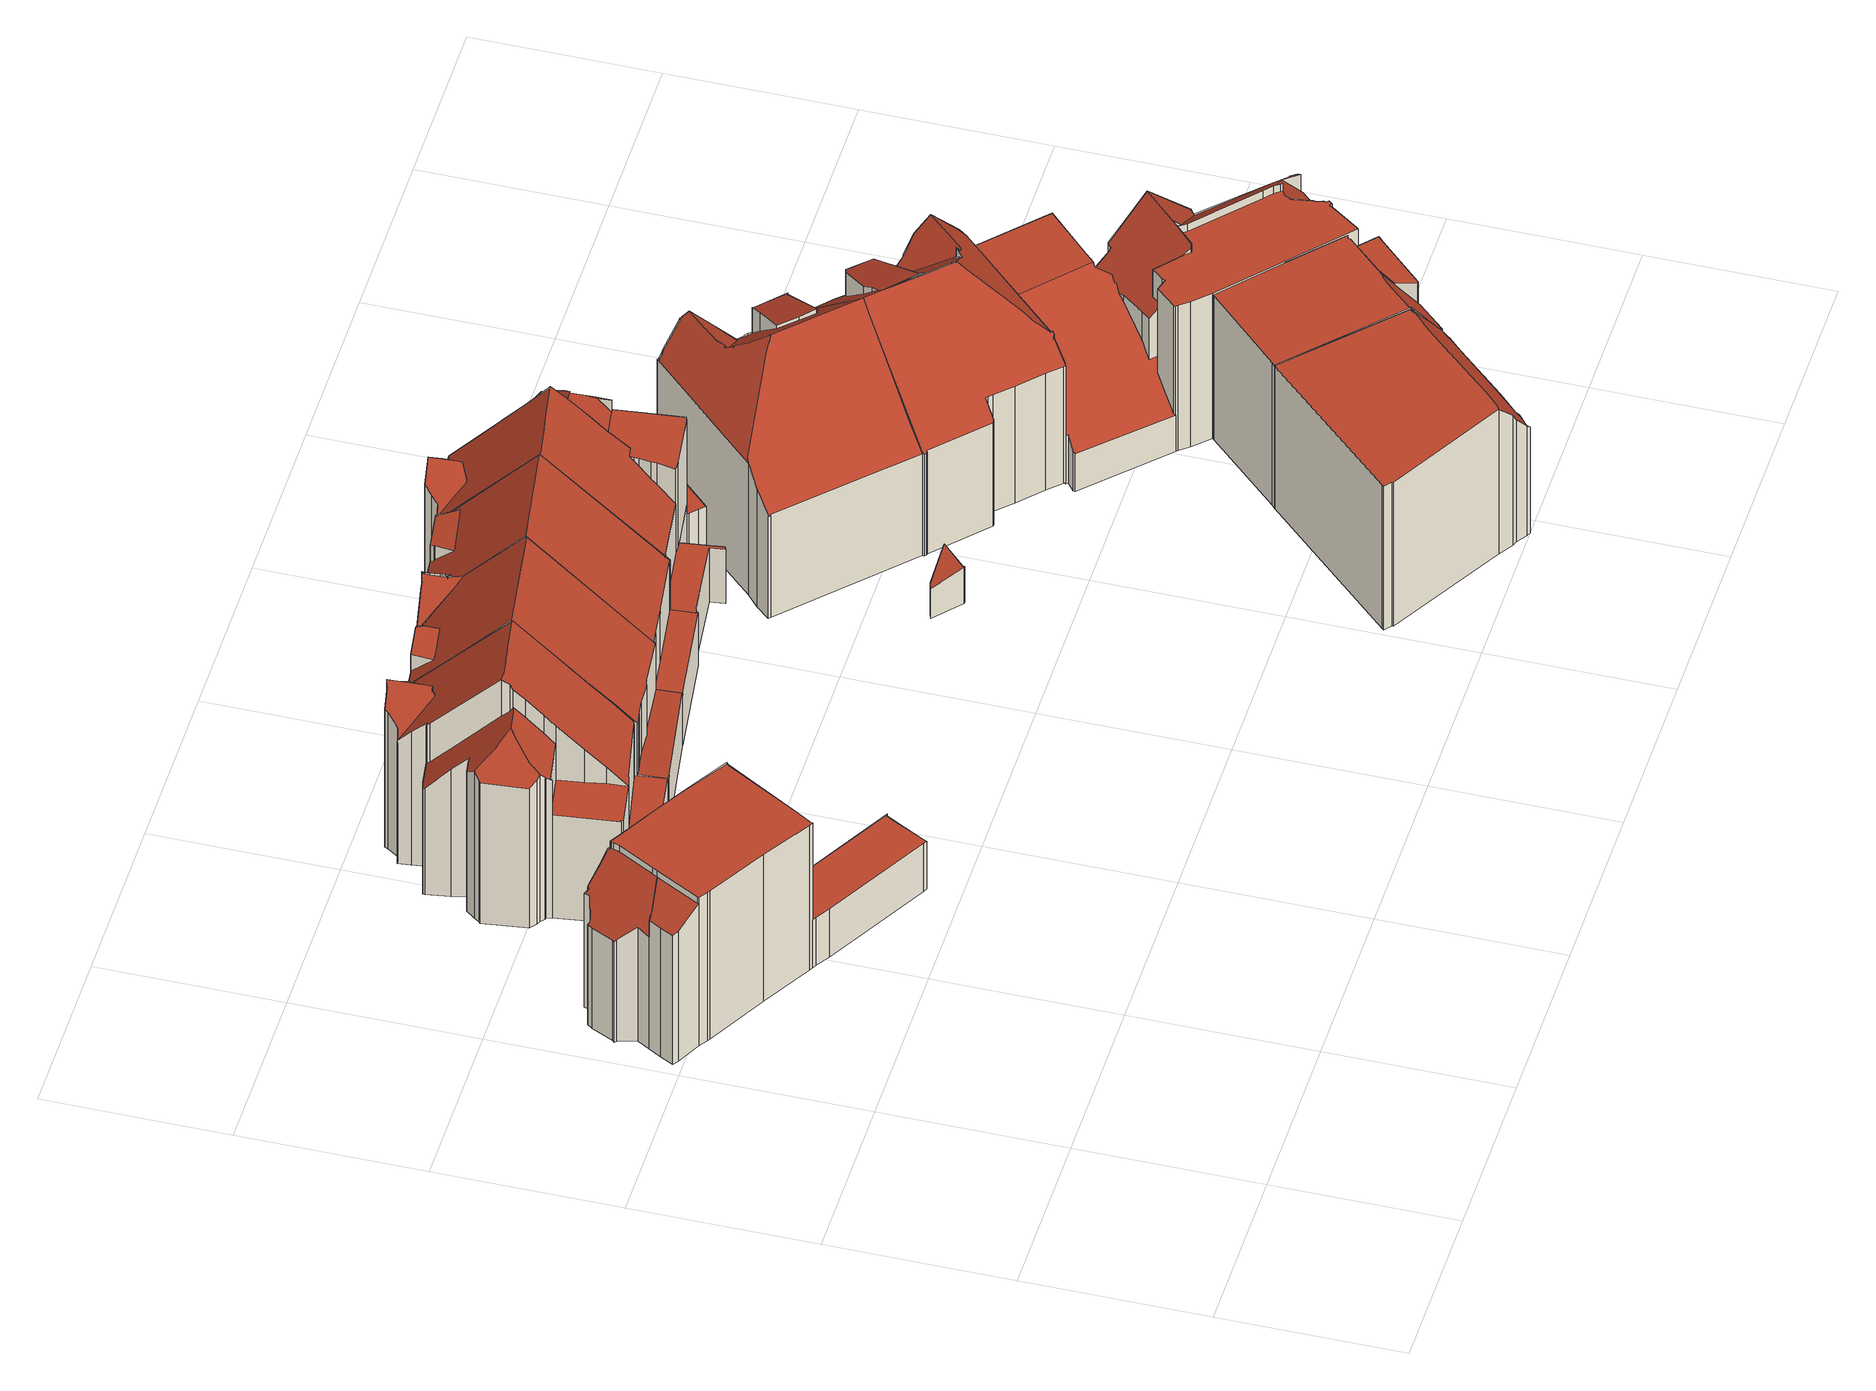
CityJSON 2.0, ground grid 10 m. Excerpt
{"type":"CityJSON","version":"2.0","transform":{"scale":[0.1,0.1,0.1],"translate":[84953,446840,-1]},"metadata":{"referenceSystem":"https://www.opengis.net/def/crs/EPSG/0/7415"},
"CityObjects":{
"building1":{"type":"Building","attributes":{"dak_type":"slanted","data_area":77.79,"data_coverage":0.885,"geconstateerd":false,"gid":17144617,"h_dak_50p":9.65,"h_dak_70p":9.72,"h_dak_max":10.6,"h_dak_min":2.01,"h_maaiveld":-0.149,"kas_warenhuis":false,"lod11_replace":false,"ondergronds_type":"above ground","oorspronkelijkbouwjaar":1931,"pw_actueel":"yes","pw_bron":"ahn3","reconstructie_methode":"tudelft3d-geoflow","reconstruction_skipped":false,"rmse_lod12":3.67,"rmse_lod13":0.493,"rmse_lod22":0.208,"rn":1,"status":"Pand in gebruik","t_run":204.02,"val3dity_codes_lod12":"[]","val3dity_codes_lod13":"[]","val3dity_codes_lod22":"[]"},"children":["building1-1"]},
"building1-1":{"type":"BuildingPart","parents":["building1"],"geometry":[{"type":"Solid","lod":"2.2","boundaries":[[[[0,1,2,3,4,5,6,7,8,9,10,11,12,13,14,15,16,17,18,19,20,21,22,23,24,25,26,27,28,29,30,31,32,33,34,35,36,37,38,39,40]],[[41,7,6,42]],[[43,17,16,44]],[[44,16,15,45]],[[46,11,10,47]],[[48,12,11,46]],[[49,13,12,48]],[[50,8,7,41]],[[51,14,13,49]],[[52,18,17,43]],[[45,15,14,51]],[[53,29,28,54]],[[55,21,20,56]],[[57,23,22,58]],[[58,22,21,55]],[[54,28,27,59]],[[60,61,59,62]],[[63,64,65,66]],[[67,19,18,52]],[[68,30,29,53]],[[69,70,32,31,71]],[[71,31,30,68]],[[72,73,9,8,50]],[[74,0,40,75]],[[56,20,19,67]],[[76,77,5,4,78]],[[79,80,81,82]],[[83,84,80]],[[84,83,85,86]],[[87,88,64,63]],[[89,38,37,90]],[[91,36,35,92]],[[93,39,38,89]],[[94,95,96,97]],[[97,96,98,99]],[[100,26,25,101]],[[102,103,95,94,104]],[[105,106,70,69]],[[107,57,88,87]],[[66,65,108,109]],[[110,33,32,70]],[[62,59,27,26,100]],[[47,10,9,73]],[[86,85,73,72]],[[109,108,80,79]],[[111,74,103,102]],[[75,40,39,93]],[[90,37,36,91]],[[112,34,33,110]],[[113,3,2,114]],[[92,35,34,112]],[[99,98,106,105]],[[82,81,77,76]],[[78,4,3,113]],[[104,94,61,60]],[[115,1,0,74,111]],[[42,6,5,77]],[[116,24,23,57,107]],[[101,25,24,116]],[[114,2,1,115]],[[98,96,95,103,74,75,93,89,90,91,92,112,110,70,106]],[[88,57,58,55,56,67,52,43,44,45,51,49,48,46,47,73,85,83,80,108,65,64]],[[61,94,97,99,105,69,71,68,53,54,59]],[[81,80,84,86,72,50,41,42,77]],[[114,115,111,102,104,60,62,100,101,116,107,87,63,66,109,79,82,76,78,113]]]],"semantics":{"surfaces":[{"type":"GroundSurface"},{"type":"WallSurface","on_footprint_edge":true},{"type":"WallSurface","on_footprint_edge":false},{"type":"RoofSurface"}],"values":[[0,1,1,1,1,1,1,1,1,1,1,1,1,1,1,1,2,2,1,1,1,1,1,1,1,1,2,2,2,2,1,1,1,2,2,1,2,2,2,2,1,1,1,2,2,2,1,1,1,1,1,2,2,1,2,1,1,1,1,1,3,3,3,3,3]]}}]},
"building2":{"type":"Building","attributes":{"dak_type":"slanted","data_area":84.79,"data_coverage":0.89,"geconstateerd":false,"gid":17147221,"h_dak_50p":9.51,"h_dak_70p":10.5,"h_dak_max":13.22,"h_dak_min":3.43,"h_maaiveld":-0.029,"kas_warenhuis":false,"lod11_replace":false,"ondergronds_type":"above ground","oorspronkelijkbouwjaar":1916,"pw_actueel":"yes","pw_bron":"ahn3","reconstructie_methode":"tudelft3d-geoflow","reconstruction_skipped":false,"rmse_lod12":3.31,"rmse_lod13":1.7,"rmse_lod22":0.155,"rn":1,"status":"Pand in gebruik","t_run":226.73,"val3dity_codes_lod12":"[]","val3dity_codes_lod13":"[]","val3dity_codes_lod22":"[]"},"children":["building2-1"]},
"building2-1":{"type":"BuildingPart","parents":["building2"],"geometry":[{"type":"Solid","lod":"2.2","boundaries":[[[[117,118,119,120,121,122,123,124,125,126,127,128,129,130,131,132,133,134,135,136,137,138,139,140,141,142,143,144,145,146,147,148,149,150,151,152,153,154,155,156,157,158,159,160,161,162]],[[163,117,162,164,165]],[[165,164,166,167]],[[168,131,130,169]],[[170,128,127,171]],[[172,123,122,173]],[[173,122,121,174]],[[175,176,177,178]],[[179,159,158,180]],[[181,153,152,182]],[[183,156,155,184]],[[185,143,142,186]],[[187,145,188]],[[189,146,145,187]],[[186,142,141,190]],[[191,144,143,185]],[[188,145,144,191]],[[192,135,134,193]],[[194,136,135,192]],[[195,196,197]],[[198,138,137,199]],[[200,126,125,201]],[[201,125,124,202]],[[203,204,205,206]],[[169,130,129,207]],[[202,124,123,172]],[[208,119,118,209]],[[209,118,117,163]],[[210,120,119,208]],[[171,127,126,200]],[[211,212,213]],[[214,148,147,215]],[[216,217,218,219]],[[215,147,146,189]],[[220,214,221,222]],[[199,137,136,194]],[[174,121,120,210]],[[223,139,138,198]],[[190,141,140,224]],[[224,140,139,223]],[[225,226,212,211]],[[196,195,226,225]],[[222,221,213]],[[193,134,133,227]],[[219,218,228,229]],[[230,149,148,214,220]],[[229,228,231,232,233]],[[234,157,156,183]],[[235,161,160,236]],[[236,160,159,179]],[[237,238,178]],[[239,151,150,240]],[[241,242,182,243]],[[243,182,152,151,239]],[[167,166,231,228]],[[227,133,132,244,245]],[[246,247,176,175]],[[240,150,149,230]],[[180,158,157,234]],[[184,155,154,248]],[[249,250,251,252]],[[248,154,153,181]],[[252,251,242,241]],[[207,129,128,170]],[[245,244,204,203]],[[244,132,131,168]],[[253,254,217,216]],[[206,205,255,256]],[[256,255,254,253]],[[233,232,238,237]],[[178,177,250,249]],[[164,162,161,235,257]],[[257,235,247,246]],[[258,259,260,190,224,223,198,199,194,261,197,196,225]],[[260,259,258,225,211,213,221,214,215,189,187,188,191,185,186,190]],[[212,226,195,197,261,194,192,193,227,245,203,206,262,263,230,220,222,213]],[[264,202,172,173,174,210,208,265,266,267,268]],[[234,183,184,248,181,182,242,251,250,177,176,247,235,236,179,180]],[[254,269,267,266,265,208,209,163,165,167,228,218,217]],[[254,255,205,204,244,168,169,207,170,171,200,201,202,264,268,267,269]],[[178,249,252,241,243,239,240,230,263,262,206,256,253,216,219,229,233,237]],[[257,246,175,178,238,232,231,166,164]]]],"semantics":{"surfaces":[{"type":"GroundSurface"},{"type":"WallSurface","on_footprint_edge":true},{"type":"WallSurface","on_footprint_edge":false},{"type":"RoofSurface"}],"values":[[0,1,2,1,1,1,1,2,1,1,1,1,1,1,1,1,1,1,1,2,1,1,1,2,1,1,1,1,1,1,2,1,2,1,2,1,1,1,1,1,2,2,2,1,2,1,2,1,1,1,2,1,2,1,2,1,2,1,1,1,2,1,2,1,2,1,2,2,2,2,2,1,2,3,3,3,3,3,3,3,3,3]]}}]},
"building3":{"type":"Building","attributes":{"dak_type":"slanted","data_area":70.49,"data_coverage":0.904,"geconstateerd":false,"gid":18957003,"h_dak_50p":9.86,"h_dak_70p":11.18,"h_dak_max":13.18,"h_dak_min":3.39,"h_maaiveld":-0.018,"kas_warenhuis":false,"lod11_replace":false,"ondergronds_type":"above ground","oorspronkelijkbouwjaar":1916,"pw_actueel":"yes","pw_bron":"ahn3","reconstructie_methode":"tudelft3d-geoflow","reconstruction_skipped":false,"rmse_lod12":3.2,"rmse_lod13":2.02,"rmse_lod22":0.0969,"rn":1,"status":"Pand in gebruik","t_run":105.33,"val3dity_codes_lod12":"[]","val3dity_codes_lod13":"[]","val3dity_codes_lod22":"[]"},"children":["building3-1"]},
"building3-1":{"type":"BuildingPart","parents":["building3"],"geometry":[{"type":"Solid","lod":"2.2","boundaries":[[[[270,271,272,273,274,275,276,277,278,279,154,280,281,282,283,284,285,145,286,287,288,289]],[[290,291,292,293]],[[294,283,282,295]],[[295,282,281,296,297]],[[298,285,284,299]],[[187,145,285,298]],[[248,154,279,300]],[[301,270,289,302]],[[303,286,145,187]],[[304,305,306,307]],[[299,284,283,294]],[[307,306,308,309]],[[296,281,280,310]],[[297,296,311,312]],[[312,311,305,304]],[[310,280,154,248]],[[313,278,277,314]],[[315,273,272,316]],[[317,274,273,315]],[[293,292,314,318]],[[318,314,277,276,319]],[[300,279,278,313]],[[320,321,322,323]],[[316,272,271,324]],[[325,275,274,317]],[[326,327,301]],[[324,271,270,301]],[[309,308,291,290]],[[319,276,275,325]],[[321,320,328]],[[329,330,331]],[[332,287,286,303]],[[302,289,288,333]],[[334,333,288,287,332,329]],[[332,330,329]],[[335,336,333,334]],[[323,322,336,335]],[[327,326,337]],[[309,290,293,318,319,338,339,299,294,295,297,312,304,307]],[[311,296,310,248,300,313,314,292,291,308,306,305]],[[327,337,325,317,315,316,324,301]],[[333,336,322,321,328,331,330,332,303,187,298,299,339,338,319,325,337,326,301,302]],[[323,335,334,329,331,328,320]]]],"semantics":{"surfaces":[{"type":"GroundSurface"},{"type":"WallSurface","on_footprint_edge":false},{"type":"WallSurface","on_footprint_edge":true},{"type":"RoofSurface"}],"values":[[0,1,2,2,2,2,2,2,2,1,2,1,2,1,1,2,2,2,2,1,2,2,1,2,2,1,2,1,2,1,1,2,2,2,1,1,1,1,3,3,3,3,3]]}}]},
"building4":{"type":"Building","attributes":{"dak_type":"slanted","data_area":69.83,"data_coverage":0.899,"geconstateerd":false,"gid":18957002,"h_dak_50p":9.86,"h_dak_70p":11.19,"h_dak_max":13.19,"h_dak_min":3.49,"h_maaiveld":-0.003,"kas_warenhuis":false,"lod11_replace":false,"ondergronds_type":"above ground","oorspronkelijkbouwjaar":1916,"pw_actueel":"yes","pw_bron":"ahn3","reconstructie_methode":"tudelft3d-geoflow","reconstruction_skipped":false,"rmse_lod12":3.2,"rmse_lod13":1.84,"rmse_lod22":0.0788,"rn":1,"status":"Pand in gebruik","t_run":117.44,"val3dity_codes_lod12":"[]","val3dity_codes_lod13":"[]","val3dity_codes_lod22":"[]"},"children":["building4-1"]},
"building4-1":{"type":"BuildingPart","parents":["building4"],"geometry":[{"type":"Solid","lod":"2.2","boundaries":[[[[340,341,342,343,344,345,346,347,348,349,350,351,278,352,277,353,354,355,276,356,357,358,274,359,360,273,361,362]],[[363,274,358,364,365]],[[366,353,277,367,318]],[[368,357,356,369]],[[370,361,273,371]],[[372,373,374,375]],[[373,340,362,376]],[[377,354,353,366]],[[364,358,357,368]],[[369,356,276,319]],[[378,345,344,379]],[[380,343,342,381]],[[382,383,384]],[[319,276,355,385]],[[386,387,388]],[[389,390,391,392]],[[367,277,352,393]],[[394,278,351,395]],[[393,352,278,394]],[[396,350,349,397]],[[397,349,348,398]],[[385,355,354,377]],[[399,400,401,402]],[[402,401,347,346,403]],[[371,273,360,404]],[[318,367,390,389]],[[405,406,400,399]],[[398,348,347,401]],[[395,351,350,396]],[[376,362,361,370]],[[379,344,343,380]],[[375,374,387,386]],[[381,342,341,407]],[[384,383,407,408]],[[408,407,341,340,373,372]],[[403,346,345,378]],[[392,391,406,405]],[[404,360,359,409]],[[409,359,274,363]],[[410,411,412,413]],[[413,412,414]],[[365,364,411,410]],[[401,400,406,391,390,367,393,394,395,396,397,398]],[[408,372,375,386,388,382,384]],[[392,405,399,402,403,415,416,319,385,377,366,318,389]],[[410,413,414,417,418,419,420,376,370,371,404,409,363,365]],[[412,411,364,368,369,319,416,415,403,378,379,380,381,407,383,382,388,387,374,373,376,420,419,418,417,414]]]],"semantics":{"surfaces":[{"type":"GroundSurface"},{"type":"WallSurface","on_footprint_edge":true},{"type":"WallSurface","on_footprint_edge":false},{"type":"RoofSurface"}],"values":[[0,1,1,1,1,2,1,1,1,1,1,1,2,1,2,2,1,1,1,1,1,1,2,1,1,2,2,1,1,1,1,2,1,2,1,1,2,1,1,2,2,2,3,3,3,3,3]]}}]},
"building5":{"type":"Building","attributes":{"dak_type":"slanted","data_area":84.79,"data_coverage":0.895,"geconstateerd":false,"gid":18958511,"h_dak_50p":9.68,"h_dak_70p":10.67,"h_dak_max":13.15,"h_dak_min":3.43,"h_maaiveld":0.006,"kas_warenhuis":false,"lod11_replace":false,"ondergronds_type":"above ground","oorspronkelijkbouwjaar":1916,"pw_actueel":"yes","pw_bron":"ahn3","reconstructie_methode":"tudelft3d-geoflow","reconstruction_skipped":false,"rmse_lod12":2.53,"rmse_lod13":1.4,"rmse_lod22":0.0941,"rn":1,"status":"Pand in gebruik","t_run":136.29,"val3dity_codes_lod12":"[]","val3dity_codes_lod13":"[]","val3dity_codes_lod22":"[]"},"children":["building5-1"]},
"building5-1":{"type":"BuildingPart","parents":["building5"],"geometry":[{"type":"Solid","lod":"2.2","boundaries":[[[[421,422,423,424,425,426,427,428,429,430,431,432,433,434,435,436,348,437,438,439,346,440,342,441,442,443,444,445,446,447,448,449,450,451,452,453,454,455,456,457,458,459]],[[460,461,462,463]],[[464,437,348,398]],[[465,435,434,466]],[[467,468,430,429,469]],[[470,428,427,471]],[[472,423,422,473]],[[474,426,425,475]],[[476,458,457,477]],[[478,459,458,476]],[[479,452,451,480]],[[481,455,454,482]],[[463,462,483,484]],[[485,448,447,486]],[[487,446,445,488]],[[486,447,446,487]],[[489,442,441,490]],[[473,422,421,491]],[[492,439,438,493]],[[469,429,428,470]],[[494,453,452,479]],[[493,438,437,464,495]],[[496,497,468,467]],[[498,499,500,501]],[[502,431,430,468]],[[503,440,346,403]],[[482,454,453,494]],[[477,457,456,504]],[[505,506,471,507]],[[508,509,510]],[[511,512,513,514]],[[504,456,455,481]],[[507,471,427,426,474]],[[475,425,424,515]],[[490,441,342,381]],[[381,342,440,503]],[[509,508,516]],[[403,346,439,492]],[[495,464,499,498]],[[398,348,436,517]],[[515,424,423,472]],[[518,501,500,497,496]],[[519,433,432,520]],[[466,434,433,519]],[[491,421,459,478]],[[480,451,450,521]],[[521,450,449,483]],[[514,513,461,460]],[[506,505,522]],[[523,524,525]],[[520,432,431,502]],[[526,527,528,529]],[[530,531,532]],[[529,528,533,534]],[[534,533,501,518]],[[517,436,435,465]],[[535,444,443,536]],[[483,449,484]],[[484,449,448,485]],[[531,530,527,526]],[[537,538,512,511]],[[524,523,538,537]],[[488,445,444,535]],[[536,443,442,489]],[[539,540,522,505,507,474,475,515,472,473,491,541,542]],[[509,516,485,486,487,488,543]],[[466,519,520,502,468,497,500,499,464,398,517,465]],[[471,506,523,525,532,531,526,529,534,518,496,467,469,470]],[[461,513,512,544,539,542,541,491,478,476,477,504,481,482,494,479,480,521,483,462]],[[508,510,545,490,381,503,403,546,514,460,463,484,485,516]],[[501,533,528,527,530,532,525,524,537,511,514,546,403,492,493,495,498]],[[512,538,523,506,522,540,539,544]],[[535,536,489,490,545,510,509,543,488]]]],"semantics":{"surfaces":[{"type":"GroundSurface"},{"type":"WallSurface","on_footprint_edge":false},{"type":"WallSurface","on_footprint_edge":true},{"type":"RoofSurface"}],"values":[[0,1,2,2,2,2,2,2,2,2,2,2,1,2,2,2,2,2,2,2,2,2,1,1,2,2,2,2,1,1,1,2,2,2,2,2,1,2,1,2,2,1,2,2,2,2,2,1,1,1,2,1,1,1,1,2,2,2,2,1,1,1,2,2,3,3,3,3,3,3,3,3,3]]}}]},
"building6":{"type":"Building","attributes":{"dak_type":"slanted","data_area":83.81,"data_coverage":0.928,"geconstateerd":false,"gid":11568614,"h_dak_50p":9.38,"h_dak_70p":9.41,"h_dak_max":9.62,"h_dak_min":6.96,"h_maaiveld":-0.237,"kas_warenhuis":false,"lod11_replace":false,"ondergronds_type":"above ground","oorspronkelijkbouwjaar":1921,"pw_actueel":"yes","pw_bron":"ahn3","reconstructie_methode":"tudelft3d-geoflow","reconstruction_skipped":false,"rmse_lod12":0.537,"rmse_lod13":0.542,"rmse_lod22":0.102,"rn":1,"status":"Pand in gebruik","t_run":101.71,"val3dity_codes_lod12":"[]","val3dity_codes_lod13":"[]","val3dity_codes_lod22":"[]"},"children":["building6-1"]},
"building6-1":{"type":"BuildingPart","parents":["building6"],"geometry":[{"type":"Solid","lod":"2.2","boundaries":[[[[547,548,549,550,551,552,553,554,555,556,557,558,559,560,561,562,563,564,565,566,567,568,569,570]],[[571,558,557,572]],[[572,557,556,573]],[[574,554,553,575]],[[576,561,560,577]],[[578,551,550,579]],[[580,552,551,578]],[[575,553,552,580]],[[581,568,567,582]],[[577,560,559,583]],[[583,559,558,571]],[[584,562,561,576]],[[585,564,563,586]],[[586,563,562,584]],[[587,549,548,588]],[[579,550,549,587]],[[573,556,555,589]],[[589,555,554,574]],[[588,548,547,590]],[[582,567,566,591]],[[592,565,564,585]],[[591,566,565,592]],[[593,570,569,594]],[[590,547,570,593]],[[594,569,568,581]],[[584,576,577,583,571,572,595,596,597,598,599,600,585,586]],[[594,581,582,591,592,585,600,599,598,597,596,595,572,573,589,574,575,580,578,579,587,588,590,593]]]],"semantics":{"surfaces":[{"type":"GroundSurface"},{"type":"WallSurface","on_footprint_edge":true},{"type":"RoofSurface"}],"values":[[0,1,1,1,1,1,1,1,1,1,1,1,1,1,1,1,1,1,1,1,1,1,1,1,1,2,2]]}}]},
"building7":{"type":"Building","attributes":{"dak_type":"slanted","data_area":90,"data_coverage":0.918,"geconstateerd":false,"gid":11190675,"h_dak_50p":9.97,"h_dak_70p":10.74,"h_dak_max":12.62,"h_dak_min":1.94,"h_maaiveld":-0.056,"kas_warenhuis":false,"lod11_replace":false,"ondergronds_type":"above ground","oorspronkelijkbouwjaar":1915,"pw_actueel":"yes","pw_bron":"ahn3","reconstructie_methode":"tudelft3d-geoflow","reconstruction_skipped":false,"rmse_lod12":1.68,"rmse_lod13":1.57,"rmse_lod22":0.0678,"rn":1,"status":"Pand in gebruik","t_run":247.09,"val3dity_codes_lod12":"[]","val3dity_codes_lod13":"[]","val3dity_codes_lod22":"[]"},"children":["building7-1","building7-2"]},
"building7-1":{"type":"BuildingPart","parents":["building7"],"geometry":[{"type":"Solid","lod":"2.2","boundaries":[[[[601,602,603,604,605,606,607,608,609,610,611,612,613,614,615,616,617,618,619,620,621,622,623,624,625,626,627,628,629,630]],[[631,615,614,632,633]],[[633,632,634,635]],[[636,613,612,637]],[[638,639,610,609,640]],[[640,609,608,641]],[[642,601,630,643]],[[644,606,605,645]],[[646,627,626,647]],[[648,616,615,631]],[[649,618,617,650]],[[650,617,616,648]],[[651,652,653,654]],[[654,653,655,656,657]],[[658,623,622,659]],[[637,612,611,660]],[[632,614,613,636]],[[661,628,627,646]],[[662,663,664,665]],[[652,651,666]],[[641,608,607,667]],[[657,656,639,638]],[[660,611,610,639]],[[635,634,655,653]],[[668,669,670,671]],[[671,670,672,673]],[[673,672,620,619,674,675]],[[676,604,677]],[[645,605,604,676]],[[678,679,680,681]],[[681,680,669,668]],[[682,683,684,685]],[[677,604,603,686]],[[686,603,687]],[[667,607,606,644]],[[688,689,683,682]],[[685,684,690]],[[647,626,625,691]],[[691,625,624,692]],[[692,624,623,658]],[[643,630,629,693]],[[693,629,628,661]],[[694,695,696]],[[689,688,695]],[[659,622,621,697]],[[697,621,620,672]],[[665,664,679,678]],[[698,699,663,662]],[[674,619,618,649]],[[675,674,699,698]],[[700,602,601,642]],[[687,603,602,700]],[[642,643,693,701,702,703,704,705,706,707,644,645,676,677,686,687,700]],[[639,656,655,634,632,636,637,660]],[[696,695,688,682,685,690,651,654,657,638,640,641,667,644,707,706,705,704,703,708,709,694]],[[683,710,666,651,690,684]],[[647,691,692,658,659,697,672,670,669,680,679,664,663,699,674,649,650,648,631,633,635,653,652,666,710,683,689,695,694,696,694,709,708,703,702,701,693,661,646]],[[698,662,665,678,681,668,671,673,675]]]],"semantics":{"surfaces":[{"type":"GroundSurface"},{"type":"WallSurface","on_footprint_edge":true},{"type":"WallSurface","on_footprint_edge":false},{"type":"RoofSurface"}],"values":[[0,1,2,1,1,1,1,1,1,1,1,1,2,2,1,1,1,1,2,2,1,2,1,2,2,2,1,1,1,2,2,2,1,1,1,2,2,1,1,1,1,1,2,2,1,1,2,2,1,2,1,1,3,3,3,3,3,3]]}}]},
"building7-2":{"type":"BuildingPart","parents":["building7"],"geometry":[{"type":"Solid","lod":"2.2","boundaries":[[[[711,712,713,714,715,716,717]],[[718,714,713,719]],[[720,717,716,721]],[[721,716,715,722]],[[723,711,717,720]],[[719,713,712,724]],[[724,712,711,723]],[[722,715,714,718]],[[722,718,719,724,723,720,721]]]],"semantics":{"surfaces":[{"type":"GroundSurface"},{"type":"WallSurface","on_footprint_edge":true},{"type":"RoofSurface"}],"values":[[0,1,1,1,1,1,1,1,2]]}}]},
"building8":{"type":"Building","attributes":{"dak_type":"horizontal","data_area":8.6,"data_coverage":0.743,"geconstateerd":false,"gid":18958512,"h_dak_50p":2.71,"h_dak_70p":2.72,"h_dak_max":2.81,"h_dak_min":2.65,"h_maaiveld":-0.007,"kas_warenhuis":false,"lod11_replace":false,"ondergronds_type":"above ground","oorspronkelijkbouwjaar":1916,"pw_actueel":"yes","pw_bron":"ahn3","reconstructie_methode":"tudelft3d-geoflow","reconstruction_skipped":false,"rmse_lod12":0.0221,"rmse_lod13":0.0225,"rmse_lod22":0.0213,"rn":1,"status":"Pand in gebruik","t_run":25.19,"val3dity_codes_lod12":"[]","val3dity_codes_lod13":"[]","val3dity_codes_lod22":"[]"},"children":["building8-1"]},
"building8-1":{"type":"BuildingPart","parents":["building8"],"geometry":[{"type":"Solid","lod":"2.2","boundaries":[[[[429,725,726,727,728,729,730,731,732,733,734,735,736]],[[737,429,736,738]],[[739,734,733,740]],[[741,735,734,739]],[[740,733,732,742]],[[743,726,725,744]],[[745,729,728,746]],[[746,728,727,747]],[[747,727,726,743]],[[744,725,429,737]],[[738,736,735,741]],[[742,732,731,748]],[[749,730,729,745]],[[748,731,730,749]],[[742,748,749,745,746,747,743,744,737,738,741,739,740]]]],"semantics":{"surfaces":[{"type":"GroundSurface"},{"type":"WallSurface","on_footprint_edge":true},{"type":"RoofSurface"}],"values":[[0,1,1,1,1,1,1,1,1,1,1,1,1,1,2]]}}]},
"building9":{"type":"Building","attributes":{"dak_type":"slanted","data_area":81.62,"data_coverage":0.907,"geconstateerd":false,"gid":18957004,"h_dak_50p":10.12,"h_dak_70p":10.81,"h_dak_max":12.63,"h_dak_min":6.72,"h_maaiveld":-0.109,"kas_warenhuis":false,"lod11_replace":false,"ondergronds_type":"above ground","oorspronkelijkbouwjaar":1915,"pw_actueel":"yes","pw_bron":"ahn3","reconstructie_methode":"tudelft3d-geoflow","reconstruction_skipped":false,"rmse_lod12":1.53,"rmse_lod13":1.35,"rmse_lod22":0.103,"rn":1,"status":"Pand in gebruik","t_run":190.43,"val3dity_codes_lod12":"[]","val3dity_codes_lod13":"[]","val3dity_codes_lod22":"[]"},"children":["building9-1"]},
"building9-1":{"type":"BuildingPart","parents":["building9"],"geometry":[{"type":"Solid","lod":"2.2","boundaries":[[[[750,751,752,753,754,755,756,757,758,759,760,761,762,763,764,602,629,765,628,766,622,767,768,769,770,771,772,773,774,775,776,777,778,779,780,781,782]],[[783,779,778,784,785]],[[786,787,788,789]],[[785,784,790,787,786]],[[787,790,791,792]],[[793,768,767,794]],[[795,773,772,796]],[[693,629,602,797]],[[798,799,800]],[[801,777,776,802]],[[802,776,775,791]],[[803,765,629,693]],[[661,628,765,803]],[[804,759,758,805]],[[806,753,752,807]],[[808,773,795]],[[809,810,811]],[[812,781,780,813]],[[784,778,777,801]],[[805,758,757,814]],[[815,755,754,816]],[[817,622,766,818]],[[819,820,821,822]],[[796,772,771,823]],[[823,771,770,824]],[[794,767,622,817]],[[792,791,775,774,825]],[[826,761,760,827]],[[827,760,759,804]],[[828,829,830,831]],[[831,830,824,832]],[[832,824,770,769,833,834]],[[835,836,799,798]],[[837,836,835]],[[813,780,779,783]],[[838,762,761,826]],[[839,750,782,840,841]],[[842,751,750,839]],[[840,782,781,812]],[[843,844,845]],[[844,846,847]],[[810,809,846,844,843]],[[797,602,764,848]],[[848,764,763,849]],[[849,763,762,838]],[[850,756,755,815]],[[851,852,853,854]],[[852,851,855]],[[829,828,855]],[[822,821,856]],[[854,853,856]],[[857,858,820,819]],[[833,769,768,793]],[[834,833,858,857]],[[818,766,628,661]],[[814,757,756,850]],[[816,754,753,806]],[[807,752,751,842]],[[841,840,859]],[[860,773,808]],[[825,774,773,860]],[[789,788,860,808]],[[802,791,790,784,801]],[[823,861,847,846,809,811,786,789,808,795,796]],[[862,863,864,835,798,800,865,693,797,848,849,838,826,827,804,805,814,850,815,816,806,807,842,839,841,859]],[[843,845,837,835,864,863,862,859,840,812,813,783,785,786,811,810]],[[834,857,819,822,856,853,852,855,828,831,832]],[[817,818,661,803,693,865,800,799,836,837,845,844,847,861,823,824,830,829,855,851,854,856,821,820,858,833,793,794]],[[860,788,787,792,825]]]],"semantics":{"surfaces":[{"type":"GroundSurface"},{"type":"WallSurface","on_footprint_edge":true},{"type":"WallSurface","on_footprint_edge":false},{"type":"RoofSurface"}],"values":[[0,1,2,2,2,1,1,1,2,1,1,1,1,1,1,1,2,1,1,1,1,1,2,1,1,1,1,1,1,2,2,1,2,2,1,1,1,1,1,2,2,2,1,1,1,1,2,2,2,2,2,2,1,2,1,1,1,1,2,1,1,2,3,3,3,3,3,3,3]]}}]},
"building10":{"type":"Building","attributes":{"dak_type":"slanted","data_area":52.85,"data_coverage":0.909,"geconstateerd":false,"gid":18958736,"h_dak_50p":9.39,"h_dak_70p":9.42,"h_dak_max":9.68,"h_dak_min":7.08,"h_maaiveld":-0.221,"kas_warenhuis":false,"lod11_replace":false,"ondergronds_type":"above ground","oorspronkelijkbouwjaar":1921,"pw_actueel":"yes","pw_bron":"ahn3","reconstructie_methode":"tudelft3d-geoflow","reconstruction_skipped":false,"rmse_lod12":0.458,"rmse_lod13":0.56,"rmse_lod22":0.0692,"rn":1,"status":"Pand in gebruik","t_run":72.96,"val3dity_codes_lod12":"[]","val3dity_codes_lod13":"[]","val3dity_codes_lod22":"[]"},"children":["building10-1"]},
"building10-1":{"type":"BuildingPart","parents":["building10"],"geometry":[{"type":"Solid","lod":"2.2","boundaries":[[[[866,867,868,564,563,562,869,870,871,872,873,874,875,876,877,878,879,880]],[[881,877,876,882]],[[882,876,875,883]],[[884,564,868,885]],[[886,887,888,889]],[[889,888,873,872,890]],[[891,866,880,892]],[[584,562,563,586]],[[893,894,895]],[[895,896,892,897]],[[898,869,562,584]],[[899,870,869,898]],[[900,901,887,886]],[[586,563,564,884]],[[902,871,870,899]],[[894,893,901,900]],[[890,872,871,902]],[[903,878,877,881]],[[885,868,867,904]],[[905,879,878,903]],[[897,892,880,879,905]],[[904,867,866,891]],[[906,874,873,888]],[[883,875,874,906]],[[889,890,902,899,898,584,586,884,907,908,894,900,886]],[[903,881,882,883,906,888,887,901,893,895,897,905]],[[891,892,896,895,894,908,907,884,885,904]]]],"semantics":{"surfaces":[{"type":"GroundSurface"},{"type":"WallSurface","on_footprint_edge":true},{"type":"WallSurface","on_footprint_edge":false},{"type":"RoofSurface"}],"values":[[0,1,1,1,2,1,1,1,2,2,1,1,2,1,1,2,1,1,1,1,1,1,1,1,3,3,3]]}}]},
"building11":{"type":"Building","attributes":{"dak_type":"slanted","data_area":123.63,"data_coverage":0.892,"geconstateerd":false,"gid":18958746,"h_dak_50p":8.41,"h_dak_70p":9.5,"h_dak_max":10.08,"h_dak_min":2.24,"h_maaiveld":-0.188,"kas_warenhuis":false,"lod11_replace":false,"ondergronds_type":"above ground","oorspronkelijkbouwjaar":1926,"pw_actueel":"yes","pw_bron":"ahn3","reconstructie_methode":"tudelft3d-geoflow","reconstruction_skipped":false,"rmse_lod12":2.75,"rmse_lod13":1.09,"rmse_lod22":0.178,"rn":1,"status":"Pand in gebruik","t_run":212.9,"val3dity_codes_lod12":"[]","val3dity_codes_lod13":"[]","val3dity_codes_lod22":"[]"},"children":["building11-1"]},
"building11-1":{"type":"BuildingPart","parents":["building11"],"geometry":[{"type":"Solid","lod":"2.2","boundaries":[[[[909,910,911,912,913,871,914,915,916,917,918,919,920,921,922,923,924,925,926,927,928,929,930,931,932,933,934,935,936,937,938,939,940,941,942,943,944,945,946,947,948,949,950,951]],[[952,919,918,953]],[[954,926,925,955]],[[956,928,927,957]],[[958,959,960,961]],[[957,927,926,954]],[[962,924,923,963]],[[964,917,916,965]],[[966,921,920,967]],[[953,918,917,964]],[[968,933,932,969]],[[970,915,914,971]],[[972,965,916,915,970]],[[973,974,965,972]],[[971,914,871,975]],[[976,977,978,979]],[[980,981,982]],[[979,978,983,984]],[[985,986,987,988]],[[963,923,922,989]],[[989,922,921,966]],[[961,960,990,991]],[[992,993,991,994]],[[995,996,959,958]],[[997,998,999,1000]],[[969,932,931,1001]],[[1002,1003,934,933,968]],[[1004,935,934,1003]],[[1005,944,943,1006]],[[975,871,913,1007]],[[1007,913,912,1008]],[[988,987,1009,1010]],[[1011,1003,1002]],[[1012,936,935,1004]],[[1013,937,936,1012]],[[1014,1015,993,992]],[[1015,1014,1016]],[[1017,1018,1019,1020]],[[1020,1019,1003,1011]],[[1021,1022,1023,1024]],[[1025,1026,1027,1022,1021]],[[1000,999,1027,1026]],[[1028,1029,1030,1031]],[[1032,1033,1034]],[[1035,1036,998,997]],[[1036,930,929,1037]],[[1038,941,940,1039,1040]],[[1041,1037,929,928,956]],[[1042,942,941,1043]],[[1001,931,930,1036,1035]],[[1044,945,944,1005]],[[1045,947,946,1046]],[[1047,1046,946,945,1044]],[[1048,938,937,1013]],[[1031,1030,1026,1025]],[[1029,1028,1049]],[[1024,1023,1037,1041]],[[1050,1051,974,973]],[[955,925,924,962]],[[1052,1046,1047]],[[967,920,919,952]],[[994,991,990,1053,1054]],[[1055,1056,1057]],[[1058,911,910,1059]],[[1039,940,939,1060]],[[1040,1039,1018,1017]],[[1043,941,1038]],[[1008,912,911,1058]],[[1061,1062,1063,1064]],[[1064,1063,1033,1032]],[[1065,948,947,1045]],[[1066,950,949,1067]],[[1068,909,951,1069]],[[996,995,1049]],[[1054,1053,1051,1050]],[[982,981,977,976]],[[981,980,1016]],[[984,983,986,985]],[[1070,1071,985]],[[1060,939,938,1048]],[[1006,943,942,1042]],[[1010,1009,1062,1061]],[[1072,1073,1056,1055]],[[1074,1068,1075,1076]],[[1059,910,909,1068,1074]],[[1076,1075,1077,1078]],[[1078,1077,1073,1072]],[[1069,951,950,1066]],[[1067,949,948,1065]],[[1071,1070,1079]],[[989,966,1080,1081,1024,1041,956,957,954,955,962,963]],[[1037,1023,1022,1027,999,998,1036]],[[1016,980,982,976,979,984,985,1071,1017,1020,1011,1002,968,969,1001,1035,997,1000,1026,1030,1029,1049,995,958,961,991,993,1015]],[[1042,1043,1038,1082,1079,1070,985,988,1010,1061,1064,1032,1034,1052,1047,1044,1005,1006]],[[1051,1053,990,960,959,996,1049,1028,1031,1025,1021,1024,1081,1080,966,967,952,953,964,965,974]],[[1071,1079,1082,1038,1040,1017]],[[1039,1060,1048,1013,1012,1004,1003,1019,1018]],[[1059,1074,1076,1078,1072,1055,1057,1083,1033,1063,1062,1009,987,986,983,978,977,981,1016,1014,992,994,1054,1050,973,972,970,971,975,1007,1008,1058]],[[1069,1066,1067,1065,1045,1046,1052,1034,1033,1083,1057,1056,1073,1077,1075,1068]]]],"semantics":{"surfaces":[{"type":"GroundSurface"},{"type":"WallSurface","on_footprint_edge":true},{"type":"WallSurface","on_footprint_edge":false},{"type":"RoofSurface"}],"values":[[0,1,1,1,2,1,1,1,1,1,1,1,1,2,1,2,2,2,2,1,1,2,2,2,2,1,1,1,1,1,1,2,2,1,1,2,2,2,2,2,2,2,2,2,2,1,1,1,1,1,1,1,1,1,2,2,2,2,1,2,1,2,2,1,1,2,1,1,2,2,1,1,1,2,2,2,2,2,2,1,1,2,2,2,1,2,2,1,1,2,3,3,3,3,3,3,3,3,3]]}}]}
},
"vertices":[
[92,257,9],[90,258,9],[62,274,9],[29,292,9],[27,293,9],[23,296,9],[9,303,9],[6,305,9],[10,312,9],[14,319,9],[18,326,9],[15,336,9],[14,337,9],[15,338,9],[21,350,9],[23,353,9],[24,352,9],[34,355,9],[35,358,9],[37,356,9],[38,357,9],[45,353,9],[51,350,9],[51,349,9],[58,345,9],[81,333,9],[97,324,9],[122,309,9],[127,306,9],[132,304,9],[131,303,9],[115,276,9],[126,270,9],[176,242,9],[175,242,9],[172,237,9],[163,220,9],[162,218,9],[160,219,9],[102,251,9],[94,256,9],[6,305,95],[9,303,96],[34,355,85],[24,352,77],[23,353,76],[15,336,77],[18,326,85],[14,337,76],[15,338,76],[10,312,95],[21,350,76],[35,358,85],[132,304,43],[127,306,43],[45,353,96],[38,357,87],[51,349,104],[51,350,103],[122,309,43],[121,308,107],[121,308,43],[122,309,107],[50,347,108],[50,347,104],[49,344,104],[49,344,108],[37,356,87],[131,303,43],[126,270,43],[126,270,40],[115,276,43],[14,319,95],[14,319,84],[92,257,41],[94,256,41],[23,296,108],[23,296,104],[27,293,108],[36,321,108],[36,321,104],[23,297,104],[23,297,108],[18,319,88],[18,319,96],[17,319,87],[17,319,96],[50,348,108],[50,348,104],[160,219,41],[162,218,41],[163,220,41],[172,237,41],[102,251,41],[97,266,43],[97,266,41],[106,261,41],[106,261,43],[107,262,41],[107,262,43],[97,324,107],[81,333,107],[92,258,106],[92,258,41],[97,266,106],[124,269,43],[124,269,40],[51,349,108],[38,324,104],[38,324,108],[176,242,41],[92,257,106],[175,242,41],[29,292,108],[62,274,107],[90,258,106],[58,345,108],
[91,393,10],[90,393,10],[88,395,10],[86,396,10],[82,399,10],[79,423,10],[80,424,10],[82,427,10],[86,432,10],[93,433,10],[96,433,10],[94,442,10],[92,455,10],[92,456,10],[96,457,10],[110,459,10],[112,459,10],[111,467,10],[110,474,10],[111,474,10],[115,475,10],[119,481,10],[120,483,10],[128,484,10],[131,485,10],[134,485,10],[139,486,10],[146,479,10],[151,480,10],[151,479,10],[151,478,10],[152,477,10],[158,428,10],[164,389,10],[166,379,10],[167,369,10],[169,353,10],[169,352,10],[117,344,10],[103,320,10],[84,331,10],[83,331,10],[85,334,10],[96,354,10],[97,356,10],[92,390,10],[91,393,104],[92,390,79],[92,390,102],[93,391,79],[93,391,102],[96,457,81],[92,456,81],[94,442,95],[96,433,103],[80,424,105],[79,423,104],[82,399,103],[98,355,78],[98,355,45],[122,359,45],[122,359,79],[85,334,45],[83,331,45],[169,353,44],[167,369,44],[103,320,45],[117,344,45],[139,486,103],[134,485,109],[151,480,91],[151,480,92],[151,479,91],[131,485,112],[146,479,97],[110,474,92],[111,467,99],[111,474,92],[132,462,106],[132,462,110],[130,460,108],[119,481,101],[115,475,96],[93,433,103],[86,432,103],[82,427,108],[110,457,108],[110,457,82],[114,422,118],[114,422,142],[92,455,81],[88,395,108],[90,393,105],[86,396,106],[143,470,101],[143,470,100],[145,472,98],[152,477,91],[151,478,91],[116,410,130],[116,410,118],[117,401,109],[117,401,121],[152,477,94],[151,477,92],[151,477,94],[120,483,102],[128,484,110],[133,462,111],[133,462,106],[112,459,106],[117,395,103],[117,395,115],[158,428,141],[117,395,79],[119,381,79],[119,381,101],[84,331,45],[97,356,45],[96,354,45],[121,370,90],[121,370,79],[166,379,91],[164,389,101],[165,368,80],[165,368,44],[167,369,80],[110,459,81],[110,459,106],[98,357,78],[98,357,45],[169,352,44],[129,361,79],[129,361,45],[164,368,44],[164,368,80],[115,416,136],[115,416,124],[115,418,121],[115,418,139],[97,356,78],[133,466,111],[132,475,112],[131,480,112],[115,471,95],[119,422,142],[157,428,142],[92,419,116],[91,401,112],[97,409,119],[100,413,124],[99,414,123],[112,415,124],
[190,486,10],[206,488,10],[208,488,10],[211,489,10],[212,477,10],[214,469,10],[218,438,10],[227,375,10],[229,361,10],[172,352,10],[169,354,10],[167,367,10],[166,378,10],[164,388,10],[158,429,10],[153,467,10],[153,480,10],[161,481,10],[181,484,10],[183,485,10],[198,371,78],[198,371,46],[227,374,47],[227,374,78],[164,388,100],[166,378,90],[167,367,45],[167,367,79],[153,467,103],[158,429,141],[172,352,44],[190,486,91],[183,485,91],[153,480,91],[174,368,79],[174,368,45],[182,369,46],[182,369,79],[195,370,46],[195,370,78],[169,354,44],[170,367,45],[170,367,79],[229,361,46],[227,375,47],[211,489,111],[208,488,108],[212,477,111],[227,375,78],[218,438,142],[183,478,103],[183,478,98],[183,480,96],[183,480,103],[206,488,107],[214,469,111],[194,483,94],[194,483,95],[183,472,103],[161,481,103],[161,481,92],[160,469,103],[161,481,91],[181,484,91],[181,484,103],[182,482,103],[182,482,93],[210,471,108],[216,437,142],[160,429,141],
[241,493,10],[262,496,10],[270,498,10],[270,497,10],[272,485,10],[273,477,10],[277,447,10],[287,383,10],[288,370,10],[289,370,10],[288,369,10],[230,361,10],[229,363,10],[225,387,10],[224,397,10],[224,398,10],[214,467,10],[214,468,10],[212,476,10],[211,485,10],[211,488,10],[220,490,10],[231,492,10],[212,477,112],[212,476,104],[212,476,112],[225,387,90],[227,375,45],[214,468,112],[214,467,112],[220,490,102],[211,489,112],[241,493,102],[241,493,91],[240,491,93],[240,491,103],[231,492,91],[224,397,100],[273,477,112],[272,485,104],[270,497,92],[270,498,91],[268,485,104],[262,495,92],[262,495,103],[224,398,101],[240,490,103],[240,490,94],[238,480,104],[228,375,78],[228,375,45],[234,376,45],[234,376,78],[229,363,45],[229,361,45],[230,361,45],[288,369,45],[289,370,45],[288,370,45],[285,383,78],[285,383,45],[287,383,45],[287,383,78],[277,447,142],[211,488,112],[250,378,78],[250,378,45],[262,496,91],[262,496,103],[211,485,112],[214,476,110],[214,476,104],[215,477,104],[215,477,109],[221,477,104],[276,447,142],[219,438,142],[221,478,103],[228,488,94],[229,488,94],[229,489,94],
[357,468,10],[358,467,10],[361,464,10],[363,447,10],[364,440,10],[361,436,10],[359,433,10],[359,432,10],[364,396,10],[361,395,10],[334,391,10],[336,376,10],[337,369,10],[335,368,10],[334,376,10],[291,371,10],[286,385,10],[285,397,10],[283,406,10],[271,488,10],[272,498,10],[277,499,10],[280,503,10],[282,507,10],[292,508,10],[301,510,10],[308,503,10],[312,504,10],[317,504,10],[318,504,10],[320,492,10],[336,494,10],[339,494,10],[339,493,10],[342,479,10],[343,471,10],[345,472,10],[352,472,10],[354,471,10],[324,466,130],[324,466,106],[319,491,80],[319,491,105],[286,385,45],[334,376,46],[335,368,46],[361,395,102],[361,395,46],[364,396,102],[359,432,103],[359,433,103],[361,464,104],[358,467,107],[361,436,106],[364,440,103],[352,472,103],[345,472,103],[354,471,105],[336,494,80],[320,492,80],[342,479,95],[339,493,81],[317,504,67],[317,504,92],[312,504,92],[308,503,96],[301,510,103],[292,508,112],[277,499,96],[272,498,91],[357,468,108],[283,406,100],[285,397,91],[339,494,80],[286,385,80],[331,391,102],[331,391,46],[289,386,80],[289,386,45],[326,391,46],[326,391,79],[334,391,46],[271,488,101],[343,471,103],[357,432,111],[357,432,103],[359,433,109],[294,491,102],[294,491,111],[288,487,104],[328,448,135],[328,448,124],[326,455,117],[326,455,142],[363,447,103],[309,499,96],[291,371,45],[326,391,102],[337,369,46],[336,376,46],[318,504,67],[357,440,111],[331,428,103],[331,428,115],[334,416,103],[328,410,103],[328,410,98],[327,404,92],[327,404,103],[328,413,101],[328,413,103],[328,415,103],[327,401,89],[327,401,103],[282,507,103],[280,503,99],[330,436,123],[330,436,111],[344,450,124],[344,450,123],[350,459,117],[346,453,122],[293,501,112],[331,449,124],[276,496,94],[279,447,142],
[508,20,8],[497,9,8],[496,7,8],[491,3,8],[490,2,8],[491,1,8],[491,0,8],[489,1,8],[483,5,8],[480,6,8],[472,11,8],[408,47,8],[408,48,8],[404,51,8],[405,52,8],[475,126,8],[476,126,8],[532,72,8],[537,68,8],[545,60,8],[544,60,8],[540,55,8],[541,55,8],[533,47,8],[408,47,104],[472,11,105],[480,6,95],[489,1,81],[491,0,79],[405,52,104],[404,51,104],[490,2,81],[491,3,81],[491,1,79],[540,55,82],[544,60,82],[408,48,104],[475,126,103],[532,72,104],[476,126,103],[496,7,81],[497,9,81],[483,5,90],[508,20,81],[545,60,82],[537,68,95],[533,47,81],[541,55,81],[474,12,105],[483,21,105],[492,31,105],[519,59,104],[529,69,104],[531,72,104],
[402,292,9],[395,284,9],[332,344,9],[331,345,9],[338,353,9],[345,359,9],[405,422,9],[405,421,9],[407,420,9],[408,420,9],[417,420,9],[418,420,9],[421,417,9],[424,413,9],[431,407,9],[431,396,9],[439,388,9],[442,386,9],[444,384,9],[458,370,9],[467,361,9],[468,360,9],[467,359,9],[447,338,9],[445,336,9],[443,334,9],[443,333,9],[441,332,9],[435,325,9],[429,319,9],[431,407,84],[424,413,77],[424,413,84],[422,411,78],[422,411,86],[421,417,77],[418,420,77],[408,420,102],[408,420,80],[407,420,102],[405,421,99],[402,292,89],[429,319,127],[345,359,97],[338,353,88],[443,333,125],[443,334,125],[431,396,91],[442,386,91],[439,388,91],[421,410,119],[421,410,88],[420,413,87],[420,413,116],[420,413,79],[419,414,79],[419,414,115],[467,359,92],[468,360,90],[417,420,78],[441,332,127],[436,378,112],[436,378,100],[420,365,119],[420,365,121],[431,388,96],[405,422,98],[437,349,121],[437,349,118],[457,370,91],[457,370,108],[458,370,90],[458,370,108],[444,384,91],[444,384,107],[331,345,78],[331,345,77],[429,356,121],[429,356,119],[436,349,119],[436,349,122],[400,386,120],[400,386,118],[402,389,119],[402,389,120],[332,344,77],[332,344,78],[399,386,120],[399,386,118],[404,392,119],[445,336,121],[447,338,119],[435,325,136],[398,381,123],[398,381,122],[397,381,123],[467,361,90],[443,384,108],[443,384,91],[395,284,77],[434,326,136],[433,327,136],[397,362,136],[396,362,136],[396,362,135],[390,362,131],[347,360,99],[397,363,135],[397,373,128],[410,387,110],
[379,269,9],[381,269,9],[368,256,9],[368,255,9],[367,255,9],[352,268,9],[355,269,9],[368,255,33],[368,256,33],[355,269,30],[352,268,29],[367,255,33],[379,269,33],[381,269,33],
[361,414,10],[361,415,10],[365,418,10],[387,440,10],[388,438,10],[389,439,10],[402,425,10],[405,422,10],[402,419,10],[372,388,10],[369,391,10],[365,395,10],[364,396,37],[365,395,37],[372,388,37],[402,419,37],[369,391,37],[405,422,37],[361,415,37],[361,414,37],[388,438,37],[387,440,37],[365,418,37],[402,425,37],[389,439,37],
[473,238,9],[472,238,9],[466,231,9],[465,230,9],[464,231,9],[457,238,9],[444,250,9],[435,259,9],[433,261,9],[432,262,9],[426,256,9],[425,256,9],[397,282,9],[396,282,9],[395,283,9],[440,330,9],[448,339,9],[469,359,9],[478,351,9],[482,347,9],[494,336,9],[498,331,9],[502,327,9],[506,324,9],[517,324,9],[523,317,9],[525,316,9],[530,311,9],[530,302,9],[530,300,9],[531,300,9],[531,299,9],[474,239,9],[530,300,101],[530,302,79],[530,302,103],[520,314,119],[520,314,88],[514,321,88],[514,321,110],[520,314,79],[523,317,77],[523,317,84],[478,351,91],[469,359,91],[506,324,101],[502,327,96],[395,284,78],[471,290,136],[471,290,135],[443,317,136],[530,311,77],[525,316,77],[440,330,129],[432,262,87],[433,261,87],[465,230,87],[466,231,89],[506,324,102],[497,292,118],[497,292,120],[500,293,119],[531,299,99],[531,300,100],[435,259,87],[457,238,87],[464,231,87],[468,360,91],[448,339,118],[461,332,119],[461,332,114],[458,327,119],[458,327,122],[498,331,91],[494,336,91],[517,324,84],[425,256,78],[426,256,79],[475,311,122],[475,311,119],[490,331,96],[490,331,110],[494,336,107],[482,347,91],[482,347,108],[473,288,136],[473,288,135],[485,289,127],[397,282,78],[473,238,99],[474,239,98],[474,239,100],[472,238,98],[495,294,124],[495,294,118],[489,289,124],[495,294,114],[497,296,115],[395,283,77],[396,282,77],[444,250,87],[469,304,128],[469,304,126],[451,320,126],[451,320,128],[472,307,124],[454,323,125],[480,346,108],[480,346,92],[473,240,100],[506,324,90],[498,327,93],[472,248,106],[473,255,111],[473,282,131],[436,324,136],
[560,75,8],[546,60,8],[544,61,8],[477,128,8],[515,168,8],[516,169,8],[517,169,8],[574,116,8],[575,115,8],[580,111,8],[588,104,8],[587,103,8],[585,101,8],[560,76,8],[559,76,8],[587,103,95],[588,104,95],[580,111,95],[532,72,105],[544,61,83],[572,115,105],[572,115,95],[574,116,95],[574,116,105],[517,169,104],[560,75,81],[559,76,83],[554,95,96],[554,95,105],[556,87,96],[556,87,95],[559,76,96],[477,128,103],[515,168,104],[572,114,105],[572,114,95],[516,169,104],[585,101,95],[546,60,81],[560,76,96],[575,115,95],[532,73,105],[546,88,105],
[595,131,8],[593,129,8],[592,130,8],[580,113,8],[579,112,8],[507,178,8],[503,183,8],[502,184,8],[461,224,8],[461,225,8],[466,229,8],[465,230,8],[501,267,8],[529,297,8],[531,299,8],[532,299,8],[530,297,8],[531,297,8],[532,295,8],[564,264,8],[542,242,8],[545,237,8],[545,238,8],[552,231,8],[553,231,8],[555,233,8],[566,244,8],[567,245,8],[568,244,8],[602,212,8],[601,212,8],[592,201,8],[588,198,8],[620,168,8],[628,160,8],[627,160,8],[620,154,8],[618,152,8],[619,151,8],[606,137,8],[605,136,8],[601,135,8],[599,135,8],[466,229,40],[461,225,34],[531,297,92],[530,297,92],[564,264,93],[532,295,92],[520,206,80],[520,206,61],[515,201,54],[515,201,81],[532,299,92],[531,299,92],[461,224,33],[502,184,32],[501,267,92],[465,230,40],[553,231,88],[552,231,87],[503,183,105],[507,178,105],[502,184,105],[502,185,105],[502,185,33],[516,169,105],[543,187,110],[543,187,105],[550,194,105],[550,194,110],[542,187,108],[542,187,105],[542,187,109],[552,196,105],[552,196,110],[553,197,110],[553,197,105],[556,193,105],[556,193,110],[529,297,92],[520,196,54],[520,196,87],[525,202,105],[525,202,87],[520,196,105],[529,218,80],[529,218,76],[542,234,78],[542,234,65],[540,231,65],[540,231,79],[545,238,78],[555,233,88],[555,233,44],[566,244,44],[627,160,87],[628,160,86],[579,112,106],[580,113,106],[588,163,106],[588,163,111],[555,233,89],[567,245,44],[568,244,44],[532,196,105],[532,196,95],[539,190,105],[573,218,111],[573,218,44],[561,228,44],[561,228,96],[534,234,91],[534,234,65],[535,235,65],[535,235,93],[536,226,86],[536,226,79],[536,226,66],[534,223,83],[534,223,79],[534,224,79],[534,224,83],[596,155,111],[596,155,106],[599,159,106],[545,237,78],[545,237,65],[542,242,65],[588,198,86],[592,201,44],[592,201,86],[542,242,93],[620,168,86],[588,198,87],[620,154,96],[619,151,85],[618,152,87],[618,152,98],[602,212,44],[531,221,79],[512,196,105],[512,196,49],[613,160,97],[519,194,52],[519,194,105],[593,139,106],[593,139,96],[591,150,106],[592,130,106],[593,129,106],[601,212,44],[593,159,111],[593,159,106],[595,156,106],[595,156,111],[606,137,85],[601,135,87],[605,136,85],[595,131,89],[599,135,89],[557,201,105],[557,201,110],[593,137,106],[593,137,95],[595,131,106],[594,132,90],[594,132,106],[594,134,92],[594,134,106],[560,197,105],[502,266,92],[533,237,93],[587,198,87],[593,153,106]
]}
